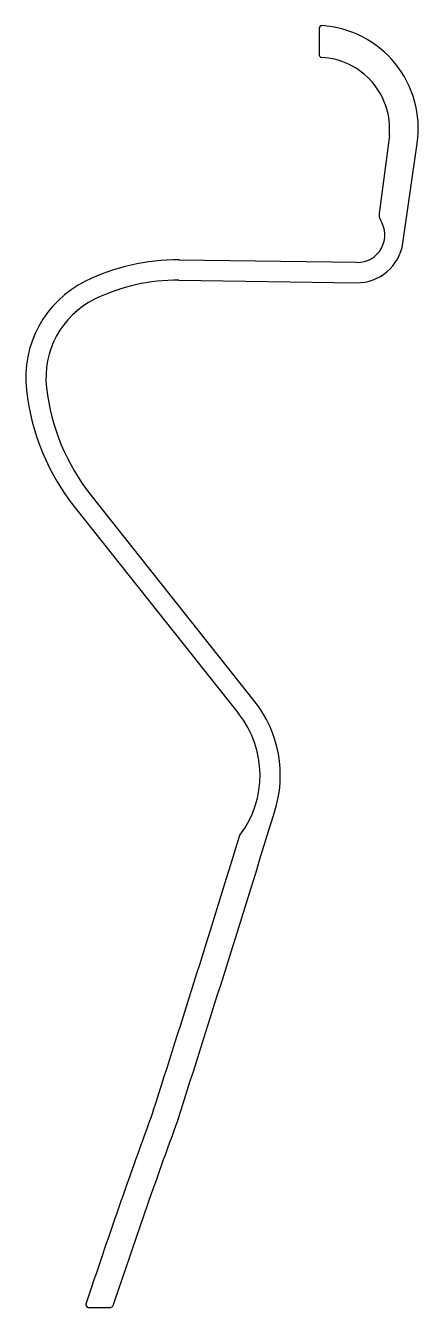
# Model space of a CAD drawing. Extents: x 624 to 666, y 391 to 530.
import ezdxf

# ---------------------------------------------------------------- set-up
doc = ezdxf.new("R2010")
doc.units = 0
doc.layers.get('0').update_dxf_attribs({"linetype": 'CONTINUOUS'})

msp = doc.modelspace()

# ---------------------------------------------------------------- linework, layer by layer
for p, q in [((655.45, 529.88), (655.45, 526.94)), ((663.06, 518.22), (661.95, 509.72)), ((664.52, 506.5), (666.09, 517.35)), ((659.53, 504.42), (640.24, 504.68)), ((640.21, 502.48), (659.5, 502.22)), ((648.4, 456.82), (630.68, 479.13)), ((628.96, 477.76), (646.67, 455.45)), ((630.38, 390.95), (632.82, 390.95))]:
    msp.add_line(p, q)
for centre, radius, start, end in [((655.7, 529.88), 0.25, 86.3353, 180), ((655, 518.96), 11.2, 351.7769, 86.3353), ((655.7, 526.94), 0.25, 179.6167, 267.3646), ((655.31, 518.91), 7.78, 354.9205, 87.1534), ((662.94, 509.58), 1, 171.7769, 212.6225), ((659.57, 507.42), 3, 269.2176, 32.6225), ((659.57, 507.22), 5, 269.2176, 351.7769), ((639.93, 482.49), 22.2, 89.2176, 116.3265), ((639.93, 482.49), 20, 89.2176, 116.3265), ((635.28, 491.9), 11.7, 116.3265, 186.592), ((635.28, 491.9), 9.5, 116.3265, 186.592), ((648.69, 493.43), 25.2, 186.5608, 218.4551), ((648.69, 493.43), 23, 186.5577, 218.4552), ((638.22, 448.73), 13, 342.1083, 38.4552), ((638.22, 448.73), 10.8, 322.9603, 38.4581), ((-2231.38, 1330.52), 3015.02, 342.25056, 342.91497), ((-2231.38, 1330.52), 3012.18, 342.25164, 342.84836), ((1344.32, 154.3), 752.5, 159.94915, 161.64272), ((1344.32, 154.3), 749.66, 159.94478, 161.58474), ((630.41, 391.25), 0.296, 170.6358, 265.4878), ((632.82, 391.2), 0.25, 269.9658, 340.9057)]:
    msp.add_arc(centre, radius, start, end)

doc.saveas('drawing.dxf')
